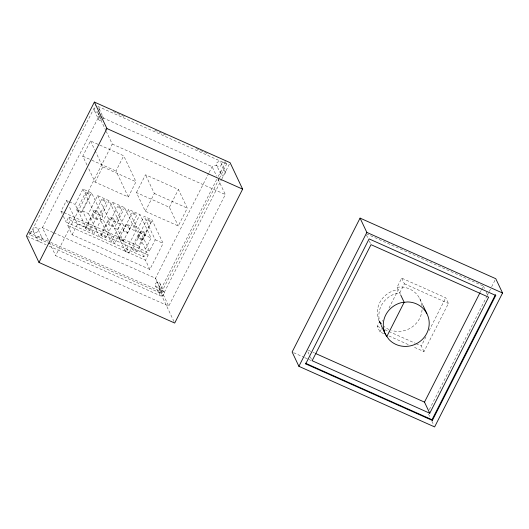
<?xml version="1.0" encoding="UTF-8"?>
<svg xmlns="http://www.w3.org/2000/svg" width="529" height="529" viewBox="0 0 529 529"><rect width="100%" height="100%" fill="white"/><g stroke="black" fill="none" stroke-linecap="round" stroke-linejoin="round"><path stroke-width="0.4" stroke-dasharray="2.65 1.98" d="M219.237 178.604L161.028 293.337L29.842 234.764L95.511 105.324M86.994 165.074L82.782 156.181L90.505 140.959L123.707 155.784L135.999 181.731L128.276 196.947L95.068 182.121L88.396 168.037M62.038 213.452L61.007 211.283L66.442 200.57L68.618 201.542M146.526 251.659L143.901 256.836L66.138 222.114L68.77 216.936L146.526 251.659L148.133 255.051L145.508 260.228L149.872 269.446L163.124 243.333L152.015 219.892L144.119 216.368L138.433 227.569L149.542 251.011L155.222 239.809L144.119 216.368M82.96 189.058L94.069 212.499L86.253 227.9L75.151 204.458L82.96 189.058L91.669 192.946L102.771 216.387L93.646 234.373L82.544 210.932L91.669 192.946M149.872 269.446L72.116 234.724L67.745 225.506L70.377 220.328L68.77 216.936M76.765 209.934L85.824 192.08M218.021 179.119L225.328 194.546L168.711 306.132L55.624 255.633L112.234 144.047L106.322 131.562M95.068 182.121L102.791 166.906L95.068 150.593M81.314 212.255A2.552 0.503 26.9 0 0 78.127 210.139A2.552 0.503 26.9 0 0 77.677 210.886A2.552 0.503 26.9 0 0 81.314 212.255L90.373 194.401A2.552 0.503 26.9 0 0 87.186 192.285A2.552 0.503 26.9 0 0 86.736 193.032A2.552 0.503 26.9 0 0 90.373 194.401M72.116 234.724L77.551 224.012L68.876 205.695M97.62 195.604L108.729 219.046L99.604 237.032L88.495 213.59L97.62 195.604L109.08 200.722L120.182 224.164L111.057 242.15L99.955 218.708L109.08 200.722M85.361 228.072L94.42 210.218M128.276 196.947L115.983 171.006L123.707 155.784M92.773 217.075L101.832 199.221M89.904 230.393A2.552 0.503 26.9 0 0 86.723 228.283A2.552 0.503 26.9 0 0 86.273 229.024A2.552 0.503 26.9 0 0 89.904 230.393L98.963 212.539A2.552 0.503 26.9 0 0 95.775 210.43A2.552 0.503 26.9 0 0 95.332 211.17A2.552 0.503 26.9 0 0 98.963 212.539M97.316 219.396A2.552 0.503 26.9 0 0 94.129 217.287A2.552 0.503 26.9 0 0 93.686 218.027A2.552 0.503 26.9 0 0 97.316 219.396L106.375 201.542A2.552 0.503 26.9 0 0 103.188 199.433A2.552 0.503 26.9 0 0 102.745 200.174A2.552 0.503 26.9 0 0 106.375 201.542M112.571 202.276L123.674 225.718L114.548 243.704L103.439 220.262L112.571 202.276L124.652 207.672L135.761 231.113L125.433 251.467L128.944 253.034L139.266 232.681L128.163 209.239L117.841 229.593L128.944 253.034M101.363 235.22L110.422 217.366M108.643 224.164L117.703 206.31M105.912 237.541A2.552 0.503 26.9 0 0 102.725 235.425A2.552 0.503 26.9 0 0 102.276 236.172A2.552 0.503 26.9 0 0 105.912 237.541L114.965 219.687A2.552 0.503 26.9 0 0 111.784 217.571A2.552 0.503 26.9 0 0 111.335 218.318A2.552 0.503 26.9 0 0 114.965 219.687M113.193 226.485A2.552 0.503 26.9 0 0 110.006 224.375A2.552 0.503 26.9 0 0 109.556 225.116A2.552 0.503 26.9 0 0 113.193 226.485L122.252 208.631A2.552 0.503 26.9 0 0 119.065 206.522A2.552 0.503 26.9 0 0 118.615 207.262A2.552 0.503 26.9 0 0 122.252 208.631M125.433 251.467L114.33 228.025L124.652 207.672M136.469 192.596L145.501 174.782L178.432 189.488L187.273 208.148L178.24 225.962L145.303 211.256L136.469 192.596L169.399 207.295L178.24 225.962M118.893 238.553L126.094 224.362M123.151 230.644L132.21 212.79M123.436 240.874A2.552 0.503 26.9 0 0 120.248 238.764A2.552 0.503 26.9 0 0 119.805 239.505A2.552 0.503 26.9 0 0 123.436 240.874L130.637 226.683A2.552 0.503 26.9 0 0 127.449 224.567A2.552 0.503 26.9 0 0 127.006 225.314A2.552 0.503 26.9 0 0 130.637 226.683M127.694 232.965A2.552 0.503 26.9 0 0 124.513 230.849A2.552 0.503 26.9 0 0 124.064 231.596A2.552 0.503 26.9 0 0 127.694 232.965L136.753 215.111A2.552 0.503 26.9 0 0 133.566 212.995A2.552 0.503 26.9 0 0 133.123 213.742A2.552 0.503 26.9 0 0 136.753 215.111M149.542 251.011L145.409 249.166L134.306 225.724L139.987 214.523L128.163 209.239M145.303 211.256L154.342 193.449L145.501 174.782M137.937 237.243L146.989 219.39M132.514 249.126L141.574 231.272M143.901 256.836L138.77 246.005L152.015 219.892M142.48 239.564A2.552 0.503 26.9 0 0 139.292 237.455A2.552 0.503 26.9 0 0 138.849 238.195A2.552 0.503 26.9 0 0 142.48 239.564L151.539 221.711A2.552 0.503 26.9 0 0 148.351 219.601A2.552 0.503 26.9 0 0 147.908 220.342A2.552 0.503 26.9 0 0 151.539 221.711M137.064 251.447A2.552 0.503 26.9 0 0 133.877 249.338A2.552 0.503 26.9 0 0 133.427 250.078A2.552 0.503 26.9 0 0 137.064 251.447L146.116 233.593A2.552 0.503 26.9 0 0 142.936 231.484A2.552 0.503 26.9 0 0 142.486 232.224A2.552 0.503 26.9 0 0 146.116 233.593M145.409 249.166L151.096 237.964L139.987 214.523M169.399 207.295L178.432 189.488M208.757 173.248L155.493 278.228L161.021 291.003M209.127 172.514L212.103 166.635L216.493 165.061L220.56 173.644M216.725 179.404L160.009 291.188L161.028 293.337M218.219 176.461L225.685 161.748L226.696 163.897L219.608 177.87M174.001 321.586L162.158 296.577L221.506 179.596M221.882 178.862L230.095 162.674M383.69 333.62L379.961 331.954L377.283 326.3L379.736 321.467L381.885 324.502M400.427 294.395L397.067 287.307L401.716 278.142L445.729 297.794L448.407 303.448L423.974 351.606L412.785 346.614M389.04 307.997L398.258 289.826L395.837 290.071A23.17 22.026 -25.3 0 0 379.743 322.32L380.926 323.986L382.771 320.356M379.961 331.954L381.713 328.502M401.716 278.142L404.394 283.795L399.745 292.96L397.325 293.205A23.17 22.026 -25.3 0 0 380.867 324.727M423.974 351.606L421.296 345.953L426.109 336.47M429.072 330.632L445.729 297.794M480.385 291.942L481.132 290.474M481.502 289.74L483.367 286.07L365.751 233.553M429.33 409.664L486.812 296.366M487.189 295.625L491.289 287.531M491.666 286.797L495.772 278.704M29.558 232.35L33.215 231.034L37.334 239.736M224.951 162.013L221.294 163.329A2.552 2.427 -25.3 0 1 218.384 166.609A2.552 2.427 -25.3 0 1 217.002 162.641A2.552 2.427 -25.3 0 1 221.294 163.329L225.361 171.918A2.552 2.427 -25.3 0 1 222.451 175.198A2.552 2.427 -25.3 0 1 221.069 171.231A2.552 2.427 -25.3 0 1 225.361 171.918M397.067 287.307L400.632 286.943A23.17 22.026 -25.3 0 1 421.997 306.112M113.345 111.593L124.652 116.638M154.812 130.108L166.119 135.153M196.279 148.623L207.586 153.668M97.772 106.329L226.696 163.897M102.031 117.491L99.016 116.142L97.554 111.95L101.621 120.539A2.552 2.427 -25.3 0 1 98.42 119.111L94.354 110.521M102.785 117.822L212.103 166.635L216.626 176.183M112.234 144.047L225.328 194.546M404.394 283.795L448.407 303.448M82.782 156.181L91.081 159.884M91.834 160.221L115.983 171.006M102.791 166.906L135.999 181.731M154.342 193.449L187.273 208.148M377.283 326.3L381.759 328.297M384.742 329.633L415.331 343.288M416.078 343.625L421.296 345.953M388.914 335.948L409.803 345.278M134.306 225.724L138.433 227.569M94.069 212.499L102.771 216.387M108.729 219.046L120.182 224.164M123.674 225.718L135.761 231.113M139.266 232.681L151.096 237.964M155.222 239.809L163.124 243.333M69.345 201.866L75.151 204.458M82.544 210.932L88.495 213.59M99.955 218.708L103.439 220.262M114.33 228.025L117.841 229.593M61.007 211.283L63.255 212.281M64.002 212.618L138.77 246.005M70.377 220.328L148.133 255.051M77.551 224.012L86.253 227.9M67.745 225.506L145.508 260.228M52.96 232.443L42.406 227.728L38.015 229.308A2.552 2.427 -25.3 0 1 35.106 232.588A2.552 2.427 -25.3 0 1 33.724 228.621A2.552 2.427 -25.3 0 1 38.015 229.308L42.135 238.01A2.552 2.427 -25.3 0 1 39.232 241.29A2.552 2.427 -25.3 0 1 37.843 237.323A2.552 2.427 -25.3 0 1 42.135 238.01M53.713 232.78L155.493 278.228L168.711 306.132M308.387 350.277L312.156 351.957M312.91 352.294L314.418 352.969M28.824 232.615L49.938 242.044M50.691 242.375L160.009 291.188L158.555 287.002L162.621 295.585M293.635 352.684L304.188 357.399M304.949 357.736L307.964 359.085M308.718 359.422L311.733 360.765M27.204 236.318L46.049 244.735M49.071 246.084L162.158 296.577M483.367 286.07L484.769 289.032M486.177 292.001L487.93 295.704M419.735 298.554L422.777 304.982M366.458 235.035L367.86 237.997M369.262 240.966L370.67 243.929M428.516 414.042L429.872 416.905M431.902 421.196L433.939 425.488M379.736 321.467L380.926 323.986M379.743 322.32L380.933 324.832M307.931 351.825L310.04 356.275M310.391 357.015L311.442 359.237M99.154 108.795L103.221 117.378A2.552 2.427 -25.3 0 1 103.3 118.641M105.972 130.828L99.016 116.142L42.406 227.728L55.624 255.633M160.155 283.842A2.552 2.427 -25.3 0 1 157.245 287.128A2.552 2.427 -25.3 0 1 155.863 283.154A2.552 2.427 -25.3 0 1 160.155 283.842L164.221 292.431A2.552 2.427 -25.3 0 1 161.312 295.711A2.552 2.427 -25.3 0 1 159.93 291.743A2.552 2.427 -25.3 0 1 164.221 292.431M90.505 140.959L94.717 149.852M155.354 285.574L159.421 294.157M66.442 200.57L67.487 202.766M63.407 216.341L66.138 222.114M29.168 233.329L29.842 234.764M422.063 309.749A23.17 22.026 -25.3 0 1 391.777 330.506M389 329.501A23.17 22.026 -25.3 0 1 384.014 326.472M98.434 107.764A2.552 2.427 -25.3 0 1 99.234 110.058M98.149 111.645A2.552 2.427 -25.3 0 1 94.479 110.812A2.552 2.427 -25.3 0 1 95.954 107.367M98.42 119.111A2.552 2.427 -25.3 0 1 100.027 115.95M102.5 116.347A2.552 2.427 -25.3 0 1 102.937 116.816"/><path stroke-width="0.79" d="M94.38 102.077L26.45 235.98L38.994 262.457L174.702 323.054L242.632 189.151L230.095 162.674L94.38 102.077L106.924 128.554L242.632 189.151M38.994 262.457L106.924 128.554M360.064 218.107L292.127 352.016L298.905 366.326L434.62 426.923L502.55 293.02L495.772 278.704L360.064 218.107L366.842 232.423L502.55 293.02M298.905 366.326L366.842 232.423M305.696 363.879L369.103 238.903L495.759 295.46L432.358 420.436L305.696 363.879L305.359 363.165L432.021 419.722L432.358 420.436M429.76 413.242L312.143 360.725L371.021 244.669L488.637 297.186L429.76 413.242L424.489 402.119L480.015 292.676M432.021 419.722L495.422 294.746L495.759 295.46M315.925 353.643L424.489 402.119M385.654 334.804L388.994 339.499A23.17 22.026 -25.3 0 0 426.85 333.21A23.17 22.026 -25.3 0 0 407.733 301.94L401.749 302.555A23.17 22.026 -25.3 0 0 385.654 334.804L381.23 325.454M423.114 305.696L426.837 313.552M400.764 295.116L404.169 302.304L386.838 336.464L386.157 335.029M383.432 329.276L384.457 331.438"/></g></svg>
